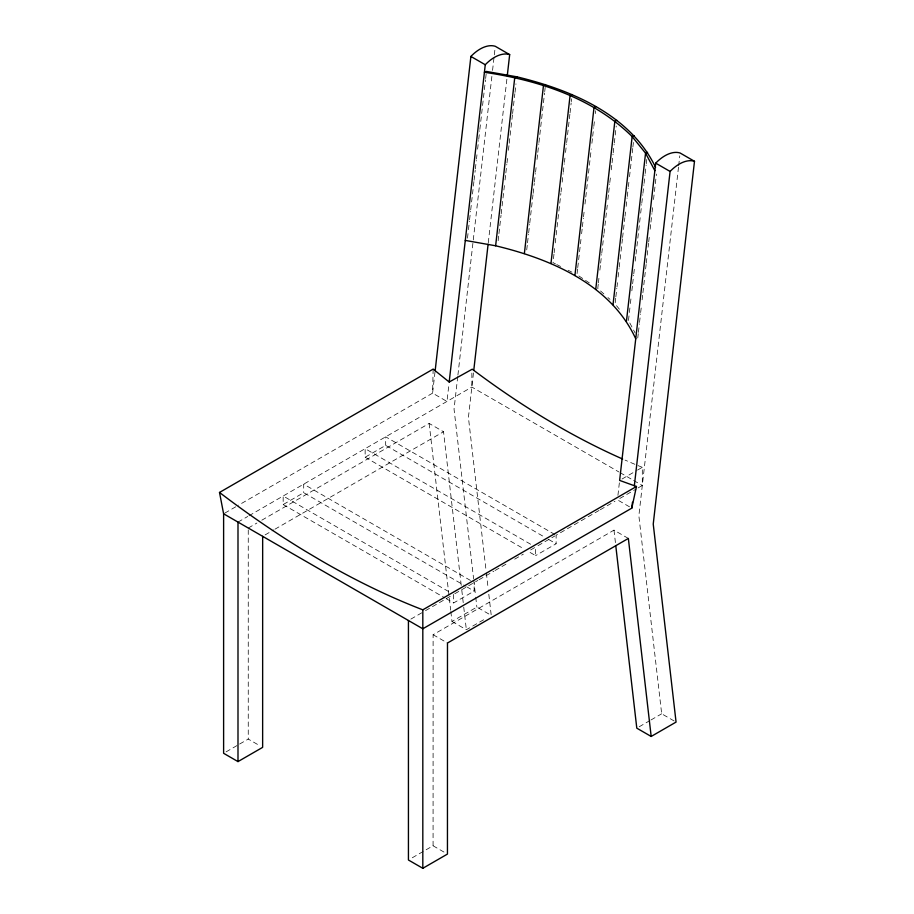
<?xml version="1.0" encoding="UTF-8"?>
<svg xmlns="http://www.w3.org/2000/svg" width="914" height="914" viewBox="0 0 914 914"><rect width="100%" height="100%" fill="white"/><g stroke="black" fill="none" stroke-linecap="round" stroke-linejoin="round"><path stroke-width="0.69" stroke-dasharray="4.57 3.43" d="M433.145 369.107L432.596 393.146L238.451 505.225M628.352 538.437L613.98 530.143L433.11 634.716L433.076 845.77L409.666 859.286M434.995 372.101L432.596 393.146L446.98 401.44L449.037 383.366M467.488 238.154L468.288 231.093M468.448 229.677L469.408 221.199M469.568 219.794L470.539 211.317M470.699 209.9L473.909 181.646M474.069 180.229L475.2 170.335M475.36 168.93L476.32 160.453M476.48 159.036L476.959 154.797M477.611 149.142L478.57 140.665M478.73 139.259L479.701 130.782M479.861 129.365L485.483 79.906M485.642 78.501L486.442 71.429M457.754 376.477L454.041 409.072L473.601 578.791M457.914 375.06L491.915 76.068M492.555 70.401L494.166 56.234M494.325 54.817L495.137 47.722M473.475 372.923L468.414 417.367L486.179 571.536M488.27 242.77L507.099 77.244M498.141 240.702L498.781 235.047M498.941 233.63L501.032 215.27M501.192 213.853L504.402 185.599M505.054 179.944L505.693 174.288M505.853 172.883L506.813 164.406M506.973 162.989L507.784 155.928M508.424 150.273L509.064 144.618M509.224 143.212L512.434 114.947M512.605 113.542L514.845 93.754M515.016 92.348L515.976 83.871M526.727 249.865L527.367 244.209M527.527 242.793L528.498 234.315M528.658 232.91L529.617 224.433M529.777 223.016L532.988 194.762M533.148 193.345L534.279 183.451M534.439 182.046L535.398 173.569M535.558 172.152L536.369 165.091M537.009 159.436L537.649 153.78M537.809 152.375L538.78 143.886M538.94 142.481L544.561 93.022M544.721 91.617L545.201 87.378M553.975 254.195L553.004 262.672L555.529 263.929M554.135 252.778L554.615 248.539M555.255 242.884L560.876 193.437M561.036 192.02L561.527 187.781M562.167 182.126L563.127 173.649M563.287 172.243L564.258 163.766M564.418 162.349L564.898 158.111M565.538 152.455L566.509 143.978M566.669 142.573L569.879 114.307M570.039 112.902L571.159 103.008M571.33 101.591L571.65 98.769M577.591 269.036L576.951 274.691L591.986 284.665M577.751 267.619L580.961 239.365M581.612 233.71L582.252 228.054M582.412 226.649L583.372 218.172M583.532 216.755L584.343 209.694M584.983 204.039L585.623 198.384M585.783 196.978L591.255 148.936M591.895 143.281L592.535 137.637M592.695 136.22L593.666 127.743M593.826 126.326L594.626 119.266M595.265 113.61L595.585 110.788M598.247 284.265L597.767 288.504L603.868 293.931M598.407 282.86L599.207 275.788M599.858 270.144L600.498 264.489M600.658 263.072L601.618 254.595M601.778 253.189L603.868 234.818M604.028 233.401L607.25 205.147M607.89 199.492L608.53 193.848M608.69 192.431L609.661 183.954M609.821 182.537L610.621 175.477M611.26 169.821L611.9 164.166M612.072 162.761L613.031 154.283M613.191 152.867L614.151 144.389M614.311 142.972L616.242 126.018M615.693 298.215L615.053 303.871L620.423 310.509M615.853 296.799L616.824 288.321M616.984 286.916L617.464 282.677M618.104 277.022L619.075 268.545M619.235 267.128L622.445 238.874M622.605 237.457L624.856 217.681M625.016 216.264L625.496 212.025M626.136 206.381L627.107 197.904M627.267 196.487L628.226 188.01M628.386 186.593L628.866 182.354M629.518 176.699L632.728 148.445M632.888 147.028L633.688 139.968M628.478 320.46L630.237 304.922M630.397 303.505L631.208 296.444M631.848 290.789L632.488 285.145M632.648 283.728L633.619 275.251M633.779 273.834L634.579 266.774M635.219 261.118L635.87 255.474M636.03 254.058L640.52 214.493M640.691 213.088L641.651 204.61M641.811 203.194L642.771 194.716M642.93 193.3L643.902 184.822M644.062 183.417L645.021 174.928M645.181 173.523L646.152 165.046M646.312 163.629L646.792 159.39M617.933 495.342L619.475 481.769M637.766 337.974L638.258 333.736M638.418 332.33L639.377 323.853M639.537 322.436L640.497 313.959M640.657 312.542L641.468 305.482M642.108 299.826L642.748 294.182M642.908 292.766L646.129 264.5M646.289 263.095L648.54 243.307M648.7 241.902L649.5 234.829M650.14 229.186L650.779 223.53M650.951 222.113L651.911 213.636M652.07 212.231L652.87 205.159M653.521 199.515L656.412 174.083M678.508 167.159L638.863 515.77L661.679 713.788L676.063 722.083M678.668 165.754L679.799 155.848M224.855 513.085L237.217 505.945M237.994 522.1L247.763 516.456M248.974 515.747L471.864 387.068L618.847 471.932M448.671 591.564L283.169 496.016L283.169 504.551L303.699 492.692L465.5 586.103M530.646 544.241L365.143 448.683L365.143 457.217L385.674 445.369L543.773 536.644M248.288 528.018L256.903 523.037M261.815 520.192L429.157 423.433L443.53 431.728L461.627 588.73M265.117 534.896L273.732 529.914M274.965 529.195L443.53 431.728M622.023 479.027L636.338 470.767M637.538 470.07L642.314 467.317L642.314 485.471L637.572 488.213M410.877 619.098L424.313 611.34M425.536 610.632L452.396 595.128M454.818 593.723L477.839 580.436M479.062 579.727L493.811 571.216M495.034 570.507L507.327 563.412M514.696 559.151L523.299 554.181M530.668 549.931L535.593 547.086L535.593 555.632L529.412 552.067M538.003 545.692L554.912 535.935M599.036 510.458L556.123 535.238L556.123 543.773L535.593 555.632M600.258 509.749L614.973 501.26M619.795 498.473L636.384 488.899M446.203 598.681L453.618 602.954L474.149 591.095L474.149 582.561M226.078 751.868L238.405 744.761M239.628 744.042L248.254 739.072L260.239 745.984M450.842 611.546L451.973 621.451L476.868 607.079L491.241 615.385L488.305 589.918M451.973 621.451L466.357 629.746L485.311 618.801M639.172 726.79L649.831 720.632M651.019 719.946L661.679 713.788M642.314 467.317L641.936 467.18A797.191 460.256 60 0 1 625.062 460.096M556.786 264.569L560.568 266.465M568.131 270.258L571.913 272.155M620.08 472.641L632.431 479.77M633.665 480.49L642.314 485.471M618.618 500.541L630.603 507.453M554.889 534.519L385.674 436.823L385.674 445.369M548.708 539.489L556.123 543.773M365.143 457.217L524.476 549.211M470.447 580.424L303.699 484.157L303.699 492.692M466.734 586.822L474.149 591.095M283.169 504.551L444.969 597.962M433.11 634.716L447.483 643.022M433.076 845.77L445.061 852.693M607.936 297.541L609.969 299.346M629.803 322.962L635.116 332.97M613.98 530.143L615.613 544.287M486.351 572.952L488.145 588.513M473.76 580.207L475.554 595.768M475.726 597.185L476.868 607.079M461.787 590.147L463.581 605.708M463.741 607.125L466.357 629.746M429.157 423.433L450.671 610.141M471.864 373.106L471.864 387.068M453.618 594.42L453.618 602.954M248.254 529.914L248.254 739.072"/><path stroke-width="1.37" d="M262.661 536.312L262.638 747.366L237.994 761.591L223.61 753.296L223.61 513.794L219.509 492.452L433.145 369.107L449.185 382.006L472.23 369.199A797.191 460.256 60 0 0 622.651 459.034M435.155 370.718L470.893 56.44A34.995 20.199 -60 0 1 495.297 46.306L509.669 54.611L507.259 75.828M449.185 382.006L485.265 64.734A34.995 20.199 -60 0 1 509.669 54.611M473.795 370.09L488.11 244.187M635.733 338.82C610.86 284.414 550.502 258.891 495.628 245.786L514.742 77.644L516.776 76.799C570.713 89.8 630.146 114.41 655.567 167.342M524.373 253.532L543.487 85.39L545.521 84.545M550.971 263.506L570.096 95.376L572.13 94.53M574.917 275.525L594.031 107.395L596.065 106.55M595.734 289.35L614.848 121.219L616.881 120.374M613.02 304.716L632.145 136.574C592.843 97.752 537.935 80.135 484.409 72.275L486.442 71.429L516.776 76.799M626.444 321.305L645.558 153.175L632.145 136.574L634.179 135.729M615.773 545.704L636.795 728.161L651.179 736.456L676.063 722.083L653.236 524.076L694.491 161.31L680.119 153.015A34.995 20.199 -60 0 0 655.715 163.149L619.635 480.41L636.452 486.488L631.791 508.15L422.816 628.798L223.61 513.794M632.477 502.22L631.791 508.15M634.35 485.722L670.088 171.444A34.995 20.199 -60 0 1 694.491 161.31M219.509 492.452A792.404 404.182 54.8 0 0 305.127 551.108L322.185 561.219A792.404 404.182 54.8 0 0 422.816 609.832L636.452 486.488M408.432 620.503L408.432 860.005L422.816 868.3L447.449 854.076L447.483 643.022L628.352 538.437L651.179 736.456M647.592 152.33L645.558 153.175L654.858 170.69M465.295 240.416L495.628 245.786M470.893 56.44L485.265 64.734M655.715 163.149L670.088 171.444M422.816 609.832L422.816 868.3M237.994 522.1L237.994 761.591"/></g></svg>
